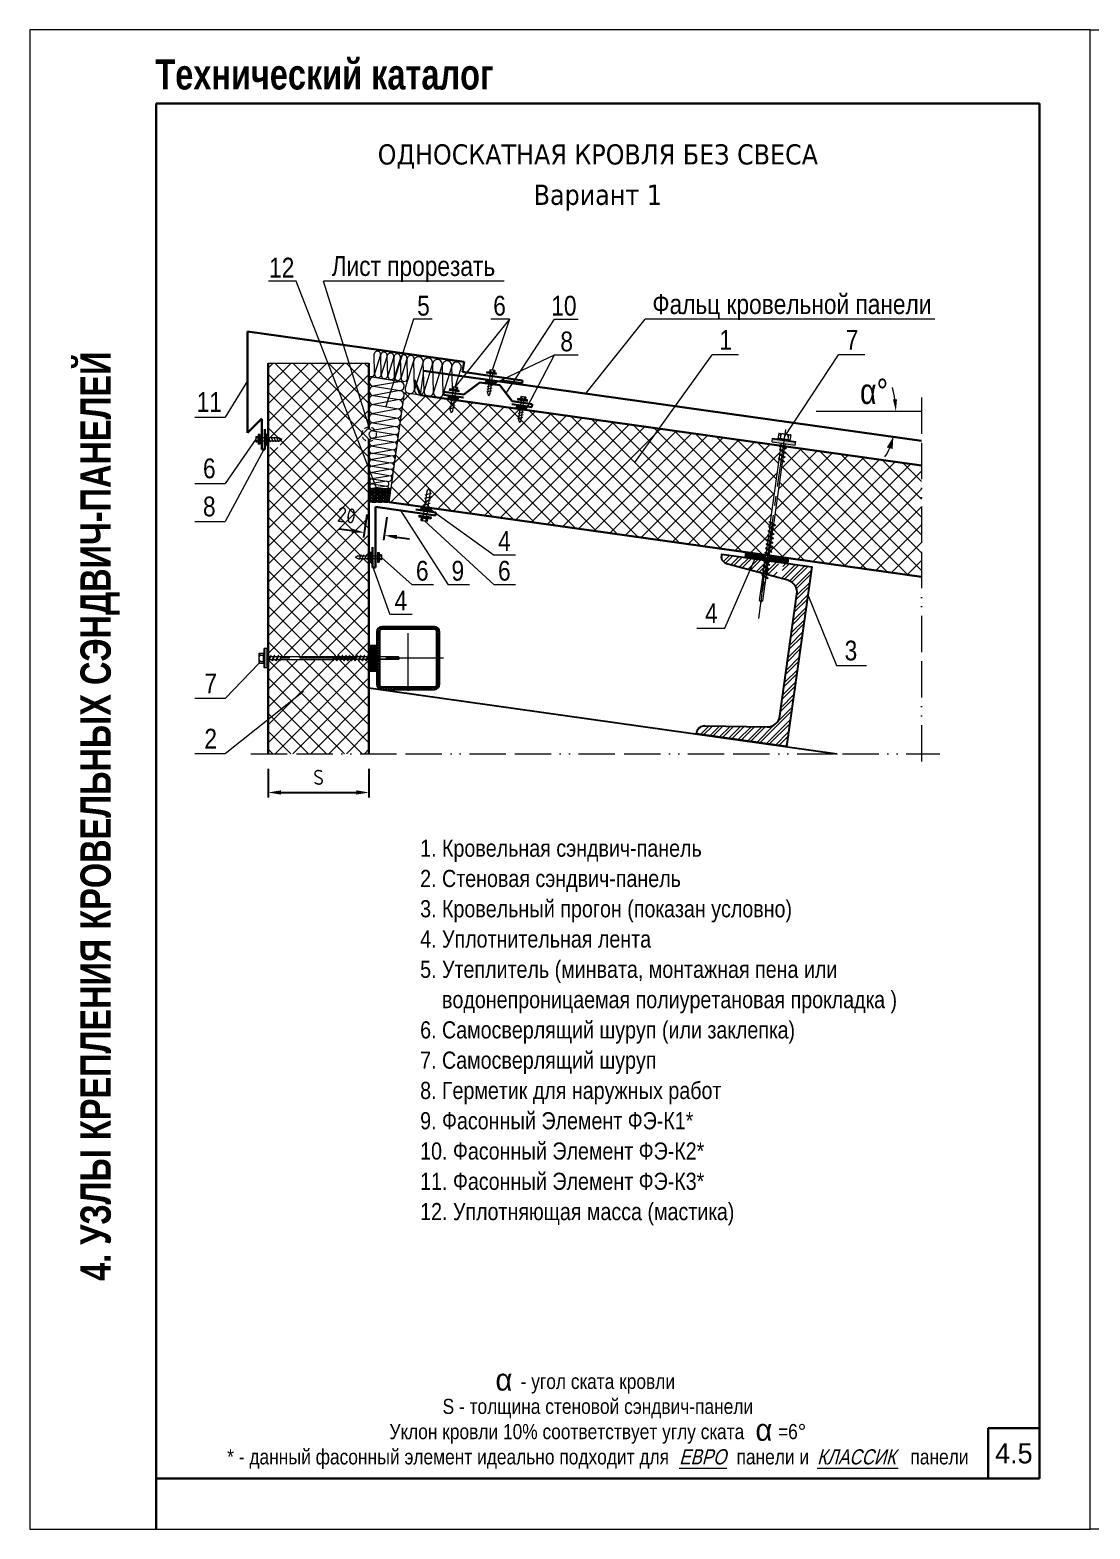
# Model space of a CAD drawing. Extents: x 5821 to 16321, y -13531 to 5774.
# Drawn here: x 10021 to 11071, y -9076 to -7591 of the extents above; entities that cross this region are included whole.
import ezdxf
from ezdxf.enums import TextEntityAlignment as Align

# ---------------------------------------------------------------- set-up
doc = ezdxf.new("R2010")
doc.units = 0
doc.header["$LTSCALE"] = 3
for name, pattern in [('ACAD_ISO13W100', [36, 12, -3, 12, -3, 0, -3, 0, -3]), ('CENTER', [50.8, 31.75, -6.35, 6.35, -6.35]), ('CENTER2', [28.575, 19.05, -3.175, 3.175, -3.175]), ('HIDDEN2', [4.7625, 3.175, -1.5875])]:
    doc.linetypes.add(name, pattern=pattern)
doc.layers.get('0').update_dxf_attribs({"linetype": 'CONTINUOUS', "lineweight": 30})
doc.layers.get('DEFPOINTS').update_dxf_attribs({"linetype": 'CONTINUOUS'})
for name, color, linetype, lineweight in [('Logo', 1, 'CONTINUOUS', 9), ('new_fill', 8, 'CONTINUOUS', 13), ('RAZMER', 7, 'CONTINUOUS', 9), ('Нащельники', 1, 'CONTINUOUS', 30), ('Саморезы', 7, 'CONTINUOUS', 13)]:
    doc.layers.add(name, color=color, linetype=linetype, lineweight=lineweight)
doc.layers.add('ОСИ', color=7, linetype='CENTER', lineweight=9, true_color=0xffffff)
doc.layers.add('Прогон', color=7, linetype='CONTINUOUS')
doc.styles.add('LOGO', font='HATTEN.TTF')
doc.styles.add('ROMANS', font='romans.shx', dxfattribs={"width": 0.85})
doc.styles.get("Standard").update_dxf_attribs({"font": 'TAHOMA.TTF'})
doc.styles.add('style1', font='ARIALN.TTF')
doc.styles.add('style2', font='impact.TTF')
doc.styles.add('курсив', font='ARIAL.TTF', dxfattribs={"width": 0.8, "oblique": 15})
doc.dimstyles.new('5', dxfattribs={"dimscale": 5, "dimtxt": 3, "dimasz": 2.5, "dimexe": 1, "dimexo": 3, "dimgap": 0, "dimtad": 0, "dimdec": 0, "dimzin": 9, "dimdsep": 46, "dimtxsty": 'ROMANS', "dimblk2": 'OBLIQUE', "dimcen": -3, "dimdle": 1.5, "dimclrd": 256, "dimclre": 256, "dimclrt": 256, "dimadec": 0, "dimazin": 0, "dimtfac": 1, "dimtdec": 0, "dimtofl": 0, "dimtmove": 2, "dimatfit": 3, "dimfxl": 0, "dimtvp": 1, "dimtolj": 1, "dimtzin": 9, "dimarcsym": 0})
pattern_1 = [(360, (2265.3452, -14809.3486), (6e-16, 1.25), []), (60, (2265.3452, -14809.3486), (-1.08253175, 0.625), []), (120, (2265.3452, -14809.3486), (-1.08253175, -0.625), [])]

# ---------------------------------------------------------------- blocks, each defined once
blk = doc.blocks.new('*D1094')
at = {"layer": 'DEFPOINTS', "color": 0, "transparency": 16777216}
for p in [(10356.9, -8056.3), (10376.7, -8059), (10352.3, -8089.1)]:
    blk.add_point(p, dxfattribs=at)
at = {"layer": 'RAZMER', "lineweight": -2, "transparency": 16777216}
for p, q in [((10354.8, -8071.1), (10351.6, -8094)), ((10374.6, -8073.9), (10371.4, -8096.8)), ((10339.9, -8087.3), (10327.5, -8085.6)), ((10384.5, -8093.6), (10396.9, -8095.3))]:
    blk.add_line(p, q, dxfattribs=at)
at = {"layer": 'RAZMER', "transparency": 16777216}
for points in [[(10340.2, -8085.3), (10339.6, -8089.4), (10352.3, -8089.1)], [(10384.8, -8091.5), (10384.2, -8095.6), (10372.1, -8091.8)]]:
    blk.add_solid(points, dxfattribs=at)
at = {"layer": 'RAZMER', "transparency": 16777216, "insert": (10334.7, -8072), "char_height": 15, "attachment_point": 5, "rotation": 352.0324, "style": 'ROMANS'}
blk.add_mtext('\\A1;20', dxfattribs=at)
blk = doc.blocks.new('_OBLIQUE')
at = {"color": 0, "linetype": 'ByBlock'}
blk.add_line((-0.5, -0.5), (0.5, 0.5), dxfattribs=at)
blk = doc.blocks.new('*D1095')
at = {"layer": 'DEFPOINTS', "color": 0, "transparency": 16777216}
for p in [(10257.1, -8308.2), (10356.9, -8308.2), (10356.9, -8346.6)]:
    blk.add_point(p, dxfattribs=at)
at = {"layer": 'RAZMER', "lineweight": -2, "transparency": 16777216}
for p, q in [((10257.1, -8323.2), (10257.1, -8351.6)), ((10356.9, -8323.2), (10356.9, -8351.6)), ((10269.6, -8346.6), (10344.4, -8346.6))]:
    blk.add_line(p, q, dxfattribs=at)
at = {"layer": 'RAZMER', "transparency": 16777216}
for points in [[(10269.6, -8344.5), (10269.6, -8348.7), (10257.1, -8346.6)], [(10344.4, -8344.5), (10344.4, -8348.7), (10356.9, -8346.6)]]:
    blk.add_solid(points, dxfattribs=at)
at = {"layer": 'RAZMER', "transparency": 16777216, "insert": (10307, -8331.6), "char_height": 15, "attachment_point": 5, "style": 'ROMANS'}
blk.add_mtext('\\A1;S', dxfattribs=at)
blk = doc.blocks.new('саморез1')
at = {"layer": 'new_fill'}
blk.add_hatch(color=254, dxfattribs=at).paths.add_polyline_path([(-1.2, -4.8), (0, -4.8), (0, 4.8), (-1.2, 4.8)])
at = {"layer": 'Саморезы', "ltscale": 150}
for p, q in [((-3.9, 2.6), (-1.5, 2.6)), ((-3.9, 2.6), (-3.9, -2.4)), ((-2.9, 1.7), (-1.5, 1.7)), ((-1.9, 2.6), (-1.9, -2.4)), ((0, 4.8), (-1.5, 4.8)), ((-1.5, 4.8), (-1.5, -4.8)), ((-1.2, 4.8), (-1.2, -4.8)), ((0, 4.8), (0, -4.8)), ((19.2, 1.4), (0, 1.4)), ((8.4, 2.4), (10.5, -2.4)), ((11.1, 2.4), (13.2, -2.4)), ((13.8, 2.4), (15.9, -2.4)), ((16.4, 2.4), (18.5, -2.4)), ((19.2, 1.4), (21.8, 0)), ((19.2, -1.4), (21.8, 0)), ((-3.9, -2.4), (-1.5, -2.4)), ((-2.9, -1.4), (-1.5, -1.4)), ((0, -4.8), (-1.5, -4.8)), ((0, -1.4), (19.2, -1.4))]:
    blk.add_line(p, q, dxfattribs=at)
for centre, start, end in [((-2.9, 2.7), 182.373, 269.9653), ((-2.9, 0.7), 90.0347, 177.627), ((-2.9, -0.4), 182.373, 269.9653), ((-2.9, -2.4), 90.0347, 177.627)]:
    blk.add_arc(centre, 1, start, end, dxfattribs=at)
blk = doc.blocks.new('1volna')
at = {"layer": 'new_fill'}
for p, q in [((2.7, -16.2), (-2.7, 16.2)), ((8.1, 16.2), (2.7, -16.2)), ((13.7, -16.2), (8.3, 16.2)), ((19.1, 16.2), (13.7, -16.2)), ((24.7, -16.2), (19.3, 16.2)), ((30, 16.2), (24.7, -16.2)), ((35.9, -16.2), (30.5, 16.2)), ((41.3, 16.2), (35.9, -16.2))]:
    blk.add_line(p, q, dxfattribs=at)
for centre, start, end in [((2.7, 16.2), 0, 180), ((13.7, 16.2), 0, 180), ((24.7, 16.2), 0, 180), ((35.9, 16.2), 0, 180), ((-2.9, -16.2), 180, 270), ((-2.7, -16.2), 270, 0), ((8.1, -16.2), 180, 270), ((8.3, -16.2), 270, 0), ((19.1, -16.2), 180, 270), ((19.3, -16.2), 270, 0), ((30, -16.2), 180, 270), ((30.5, -16.2), 270, 0)]:
    blk.add_arc(centre, 5.4, start, end, dxfattribs=at)
blk = doc.blocks.new('саморез4')
at = {"layer": 'new_fill'}
blk.add_hatch(color=254, dxfattribs=at).paths.add_polyline_path([(-2.4, -9.4), (0, -9.4), (0, 9.8), (-2.4, 9.8)])
at = {"layer": 'Саморезы', "ltscale": 150}
for p, q in [((-7.9, 5), (-3.1, 5)), ((-7.9, -5), (-7.9, 5)), ((-5.9, 3.1), (-3.1, 3.1)), ((-3.8, -5), (-3.8, 5)), ((0, 9.8), (-3.1, 9.8)), ((-3.1, -9.4), (-3.1, 9.8)), ((-2.4, -9.4), (-2.4, 9.8)), ((0, -9.4), (0, 9.8)), ((64.9, 1.5), (0, 1.5)), ((1.3, -2.2), (3.4, 2.7)), ((1.9, -2.2), (4, 2.7)), ((3.7, 2.9), (3.4, 2.7)), ((3.7, 2.9), (4, 2.7)), ((4.9, -2.2), (7, 2.7)), ((5.5, -2.2), (7.6, 2.7)), ((7.3, 2.9), (7, 2.7)), ((7.3, 2.9), (7.6, 2.7)), ((8.6, -2.2), (10.7, 2.7)), ((9.2, -2.2), (11.3, 2.7)), ((11, 2.9), (10.7, 2.7)), ((11, 2.9), (11.3, 2.7)), ((12.2, -2.2), (14.3, 2.7)), ((12.8, -2.2), (14.9, 2.7)), ((14.6, 2.9), (14.3, 2.7)), ((14.6, 2.9), (14.9, 2.7)), ((64.9, -2.2), (67, 2.7)), ((65.6, -2.2), (67.7, 2.7)), ((67.3, 2.9), (67, 2.7)), ((130, 1.3), (67.1, 1.3)), ((67.3, 2.9), (67.7, 2.7)), ((68.6, -2.2), (70.7, 2.7)), ((69.2, -2.2), (71.3, 2.7)), ((71, 2.9), (70.7, 2.7)), ((71, 2.9), (71.3, 2.7)), ((72.2, -2.2), (74.3, 2.7)), ((72.8, -2.2), (74.9, 2.7)), ((74.6, 2.9), (74.3, 2.7)), ((74.6, 2.9), (74.9, 2.7)), ((75.8, -2.2), (77.9, 2.7)), ((76.4, -2.2), (78.5, 2.7)), ((78.2, 2.9), (77.9, 2.7)), ((78.2, 2.9), (78.5, 2.7)), ((79.5, -2.2), (81.5, 2.7)), ((80.1, -2.2), (82.2, 2.7)), ((81.9, 2.9), (81.5, 2.7)), ((81.9, 2.9), (82.2, 2.7)), ((83.1, -2.2), (85.2, 2.7)), ((83.7, -2.2), (85.8, 2.7)), ((85.5, 2.9), (85.2, 2.7)), ((85.5, 2.9), (85.8, 2.7)), ((86.7, -2.2), (88.8, 2.7)), ((87.3, -2.2), (89.4, 2.7)), ((89.1, 2.9), (88.8, 2.7)), ((89.1, 2.9), (89.4, 2.7)), ((90.3, -2.2), (92.4, 2.7)), ((90.9, -2.2), (93, 2.7)), ((92.7, 2.9), (92.4, 2.7)), ((92.7, 2.9), (93, 2.7)), ((94, -2.2), (96.1, 2.7)), ((94.6, -2.2), (96.7, 2.7)), ((96.4, 2.9), (96.1, 2.7)), ((96.4, 2.9), (96.7, 2.7)), ((97.6, -2.2), (99.7, 2.7)), ((98.2, -2.2), (100.3, 2.7)), ((100, 2.9), (99.7, 2.7)), ((100, 2.9), (100.3, 2.7)), ((101.2, -2.2), (103.3, 2.7)), ((101.8, -2.2), (103.9, 2.7)), ((103.6, 2.9), (103.3, 2.7)), ((103.6, 2.9), (103.9, 2.7)), ((104.8, -2.2), (106.9, 2.7)), ((105.5, -2.2), (107.6, 2.7)), ((107.2, 2.9), (106.9, 2.7)), ((107.2, 2.9), (107.6, 2.7)), ((108.5, -2.2), (110.6, 2.7)), ((109.1, -2.2), (111.2, 2.7)), ((110.9, 2.9), (110.6, 2.7)), ((110.9, 2.9), (111.2, 2.7)), ((130, 1.3), (131.2, 0)), ((-7.9, -5), (-3.1, -5)), ((-5.9, -3.1), (-3.1, -3.1)), ((0, -9.4), (-3.1, -9.4)), ((64.9, -1.5), (0, -1.5)), ((64.9, -1.5), (0, -1.5)), ((1.6, -2.4), (1.3, -2.2)), ((1.6, -2.4), (1.9, -2.2)), ((5.2, -2.4), (4.9, -2.2)), ((5.2, -2.4), (5.5, -2.2)), ((8.9, -2.4), (8.6, -2.2)), ((8.9, -2.4), (9.2, -2.2)), ((12.5, -2.4), (12.2, -2.2)), ((12.5, -2.4), (12.8, -2.2)), ((65.3, -2.4), (64.9, -2.2)), ((65.3, -2.4), (65.6, -2.2)), ((130, -1.3), (67.1, -1.3)), ((68.9, -2.4), (68.6, -2.2)), ((68.9, -2.4), (69.2, -2.2)), ((72.5, -2.4), (72.2, -2.2)), ((72.5, -2.4), (72.8, -2.2)), ((76.1, -2.4), (75.8, -2.2)), ((76.1, -2.4), (76.4, -2.2)), ((79.8, -2.4), (79.5, -2.2)), ((79.8, -2.4), (80.1, -2.2)), ((83.4, -2.4), (83.1, -2.2)), ((83.4, -2.4), (83.7, -2.2)), ((87, -2.4), (86.7, -2.2)), ((87, -2.4), (87.3, -2.2)), ((90.6, -2.4), (90.3, -2.2)), ((90.6, -2.4), (90.9, -2.2)), ((94.3, -2.4), (94, -2.2)), ((94.3, -2.4), (94.6, -2.2)), ((97.9, -2.4), (97.6, -2.2)), ((97.9, -2.4), (98.2, -2.2)), ((101.5, -2.4), (101.2, -2.2)), ((101.5, -2.4), (101.8, -2.2)), ((105.1, -2.4), (104.8, -2.2)), ((105.1, -2.4), (105.5, -2.2)), ((108.8, -2.4), (108.5, -2.2)), ((108.8, -2.4), (109.1, -2.2)), ((130, -1.3), (131.2, 0))]:
    blk.add_line(p, q, dxfattribs=at)
at = {"layer": 'Саморезы'}
for p, q in [((67.1, 1.3), (64.9, 1.5)), ((67.1, -1.3), (64.9, -1.5))]:
    blk.add_line(p, q, dxfattribs=at)
at = {"layer": 'Саморезы', "ltscale": 150}
for centre, radius, start, end in [((-5.9, 5.1), 2, 182.373, 269.9653), ((-5.9, 1.1), 2, 90.0347, 177.627), ((80.3, 1057.7), 1058.9, 271.592, 272.7554), ((-5.9, -1.1), 2, 182.373, 269.9653), ((-5.9, -5.1), 2, 90.0347, 177.627)]:
    blk.add_arc(centre, radius, start, end, dxfattribs=at)

msp = doc.modelspace()

# ---------------------------------------------------------------- hatches: boundary and pattern name
at = {"layer": 'new_fill'}
h = msp.add_hatch(dxfattribs=at)
h.set_pattern_fill('ANSI37', color=256, scale=100, style=0)
h.set_pattern_definition([(45, (2838.22, -9705.844), (-8.838835, 8.838835), []), (135, (2838.22, -9705.844), (-8.838835, -8.838835), [])])
h.paths.add_polyline_path([(10356.89, -7921.24), (10257.13, -7921.24), (10257.13, -8001.21), (10257.49, -8002.07), (10267.85, -8002.07), (10270.38, -8003.47), (10267.85, -8004.87), (10257.13, -8004.87), (10257.13, -8115.12), (10356.89, -8009.61)])
h.paths.add_polyline_path([(10356.89, -8115.12), (10346.17, -8115.12), (10343.63, -8113.72), (10346.17, -8112.32), (10356.52, -8112.32), (10356.89, -8111.46), (10356.89, -8009.61), (10257.13, -8115.12), (10257.13, -8211.04), (10356.89, -8211.04)])
h.paths.add_polyline_path([(10356.89, -8215.84), (10257.13, -8215.84), (10257.13, -8308.22), (10356.89, -8308.22)])
h.paths.add_polyline_path([(10322.29, -8058.93), (10350.16, -8062.83), (10347.04, -8085.11), (10319.17, -8081.21)], flags=24)
h = msp.add_hatch(dxfattribs=at)
h.set_pattern_fill('NET3', color=256, scale=10, style=0)
h.set_pattern_definition([(0, (2266.2581, -14809.4769), (0, 1.25), []), (60, (2266.2581, -14809.4769), (-1.08253175, 0.625), []), (120, (2266.2581, -14809.4769), (-1.08253175, -0.625), [])])
h.paths.add_polyline_path([(10476.05, -7937.98), (10474.02, -7937.7, 0.7552167), (10473.52, -7941.29), (10475.54, -7941.58)])
h.paths.add_polyline_path([(10475.54, -7941.58), (10479.7, -7942.16), (10480.2, -7938.57), (10476.05, -7937.98)])
h.paths.add_polyline_path([(10479.7, -7942.16), (10481.13, -7942.36, 0.7552167), (10481.63, -7938.77), (10480.2, -7938.57)])
h = msp.add_hatch(dxfattribs=at)
h.set_pattern_fill('ANSI37', color=256, scale=100, style=0)
h.set_pattern_definition([(45, (-3826.364, -18392.512), (-8.838835, 8.838835), []), (135, (-3826.364, -18392.512), (-8.838835, -8.838835), [])])
h.paths.add_polyline_path([(10509.93, -7967.26), (10508.89, -7974.63), (10504.73, -7974.04), (10505.77, -7966.68), (10392.02, -7950.69), (10391.64, -7953.4, -0.0210888), (10391.59, -7953.78), (10390.39, -7962.35, -0.0200414), (10390.33, -7962.71), (10387.92, -7979.88, -0.0656886), (10387.76, -7981), (10386.75, -7988.19, -0.0761185), (10386.6, -7989.3), (10385.71, -7995.6, -0.0873309), (10385.52, -7996.98), (10384.66, -8003.12, -0.0523907), (10384.53, -8004.03), (10383.62, -8010.49, -0.0327788), (10383.56, -8010.88), (10382.73, -8016.84, -0.0426519), (10382.64, -8017.43), (10381.79, -8023.51, -0.0438305), (10381.71, -8024.05), (10380.96, -8029.38, -0.0519206), (10380.85, -8030.18), (10376.79, -8059.06), (10749.47, -8111.23), (10764.65, -8003.06)])
h.paths.add_polyline_path([(10769.41, -8003.73), (10754.22, -8111.89), (10904.13, -8132.87), (10904.13, -8022.66)])
h = msp.add_hatch(dxfattribs=at)
h.set_pattern_fill('NET3', color=256, scale=10, style=0)
h.set_pattern_definition(pattern_1)
h.paths.add_polyline_path([(10438.43, -7953.67), (10436.79, -7953.44, 0.7824442), (10436.31, -7956.91), (10437.94, -7957.14)])
h.paths.add_polyline_path([(10442.59, -7954.26), (10438.43, -7953.67), (10437.94, -7957.14), (10442.1, -7957.72)])
h.paths.add_polyline_path([(10444.41, -7954.51), (10442.59, -7954.26), (10442.1, -7957.72), (10443.92, -7957.98, 0.7824442)])
h = msp.add_hatch(dxfattribs=at)
h.set_pattern_fill('NET3', color=256, scale=10, style=0)
h.set_pattern_definition(pattern_1)
h.paths.add_polyline_path([(10506.05, -7963.18), (10504.41, -7962.95, 0.7824442), (10503.93, -7966.41), (10505.56, -7966.64)])
h.paths.add_polyline_path([(10510.21, -7963.76), (10506.05, -7963.18), (10505.56, -7966.64), (10509.72, -7967.23)])
h.paths.add_polyline_path([(10512.03, -7964.02), (10510.21, -7963.76), (10509.72, -7967.23), (10511.54, -7967.48, 0.7824442)])
h = msp.add_hatch(dxfattribs=at)
h.set_pattern_fill('NET3', color=256, scale=10, style=0)
h.set_pattern_definition([(0, (3103.2698, -14685.9894), (0, 1.25), []), (60, (3103.2698, -14685.9894), (-1.08253175, 0.625), []), (120, (3103.2698, -14685.9894), (-1.08253175, -0.625), [])])
h.paths.add_polyline_path([(10257.13, -7994.39), (10257.13, -7992.87, 0.7824442), (10253.63, -7992.87), (10253.63, -7994.39)])
h.paths.add_polyline_path([(10253.63, -7994.39), (10253.63, -7998.59), (10257.13, -7998.59), (10257.13, -7994.39)])
h.paths.add_polyline_path([(10253.63, -7998.59), (10253.63, -8000.56, 0.7824442), (10257.13, -8000.56), (10257.13, -7998.59)])
h = msp.add_hatch(dxfattribs=at)
h.set_pattern_fill('ESCHER', color=256, scale=5, style=0)
h.set_pattern_definition([(60, (1788.22, -9675.8375), (-6, -1e-09), [5.5, -0.5]), (180, (1788.22, -9675.8375), (3, -5.1961524), [5.5, -0.5]), (300, (1788.22, -9675.8375), (6, -1e-09), [5.5, -0.5]), (60, (1788.72, -9675.8375), (-6, -1e-09), [1, -5]), (300, (1788.72, -9675.8375), (6, -1e-09), [1, -5]), (60, (1787.97, -9675.4045), (-6, -1e-09), [1, -5]), (180, (1787.97, -9675.4045), (3, -5.1961524), [1, -5]), (300, (1787.97, -9676.2705), (6, -1e-09), [1, -5]), (180, (1787.97, -9676.2705), (3, -5.1961524), [1, -5]), (60, (1786.22, -9675.8375), (-6, -1e-09), [1, -5]), (300, (1786.22, -9675.8375), (6, -1e-09), [1, -5]), (60, (1789.22, -9677.5695), (-6, -1e-09), [1, -5]), (180, (1789.22, -9677.5695), (3, -5.1961524), [1, -5]), (300, (1789.22, -9674.1054), (6, -1e-09), [1, -5]), (180, (1789.22, -9674.1054), (3, -5.1961524), [1, -5]), (0, (1789.22, -9674.9714), (-3, 5.1961524), [3.5, -2.5]), (0, (1789.22, -9676.7035), (-3, 5.1961524), [3.5, -2.5]), (120, (1788.47, -9674.5384), (-6, 1e-09), [3.5, -2.5]), (120, (1786.97, -9675.4045), (-6, 1e-09), [3.5, -2.5]), (240, (1786.97, -9676.2705), (3, -5.1961524), [3.5, -2.5]), (240, (1788.47, -9677.1365), (3, -5.1961524), [3.5, -2.5])])
h.paths.add_polyline_path([(10378.67, -8045.69), (10356.89, -8045.69), (10356.89, -8059.06), (10376.79, -8059.06)])
h = msp.add_hatch(dxfattribs=at)
h.set_pattern_fill('NET3', color=256, scale=10, angle=-8, style=0)
h.set_pattern_definition([(352, (365.4855, -13464.6677), (0.17396638, 1.23783509), []), (52, (365.4855, -13464.6677), (-0.98501344, 0.76957684), []), (112, (365.4855, -13464.6677), (-1.15897982, -0.46825824), [])])
h.paths.add_polyline_path([(10411.72, -8063.95), (10409.89, -8063.69, 0.784012), (10409.41, -8067.16), (10411.24, -8067.42)])
h.paths.add_polyline_path([(10415.88, -8064.53), (10411.72, -8063.95), (10411.24, -8067.42), (10415.39, -8068)])
h.paths.add_polyline_path([(10417.5, -8064.76), (10415.88, -8064.53), (10415.39, -8068), (10417.02, -8068.23, 0.7809828)])
h = msp.add_hatch(dxfattribs=at)
h.set_pattern_fill('NET3', color=256, scale=10, style=0)
h.set_pattern_definition([(0, (3206.5305, -14803.0046), (0, 1.25), []), (60, (3206.5305, -14803.0046), (-1.08253175, 0.625), []), (120, (3206.5305, -14803.0046), (-1.08253175, -0.625), [])])
h.paths.add_polyline_path([(10360.39, -8111.41), (10360.39, -8109.89, 0.7824442), (10356.89, -8109.89), (10356.89, -8111.41)])
h.paths.add_polyline_path([(10356.89, -8111.41), (10356.89, -8115.61), (10360.39, -8115.61), (10360.39, -8111.41)])
h.paths.add_polyline_path([(10356.89, -8115.61), (10356.89, -8117.57, 0.7824442), (10360.39, -8117.57), (10360.39, -8115.61)])
h = msp.add_hatch(dxfattribs=at)
h.set_pattern_fill('ANSI32', color=256, scale=20, style=0)
h.set_pattern_definition([(45, (1714.509, -18956.9286), (-5.303301, 5.303301), []), (45, (1718.045, -18956.9286), (-5.303301, 5.303301), [])])
h.paths.add_polyline_path([(10767.41, -8118.97), (10765.21, -8134.64), (10771.62, -8136.37, -0.3791009), (10780.85, -8150.3), (10763.89, -8270.8, -0.3791009), (10751.19, -8281.64), (10689.79, -8280.73, 0.4142136), (10681.66, -8286.86), (10681.41, -8288.64), (10770.53, -8301.18), (10795.6, -8122.93)])
h.paths.add_polyline_path([(10760.54, -8133.37), (10762.66, -8118.3), (10749.8, -8116.49), (10737.28, -8127.07)])
h.paths.add_polyline_path([(10737.28, -8127.07), (10749.8, -8116.49), (10706.48, -8110.4), (10706.23, -8112.18, 0.4142136), (10712.36, -8120.31)])
h = msp.add_hatch(dxfattribs=at)
h.set_pattern_fill('NET3', color=256, scale=10, style=0)
h.set_pattern_definition([(0, (-3826.3637, -18243.5124), (0, 1.25), []), (60, (-3826.3637, -18243.5124), (-1.082531755, 0.625), []), (120, (-3826.3637, -18243.5124), (-1.082531755, -0.625), [])])
h.paths.add_polyline_path([(10749.47, -8111.23), (10730.31, -8108.54), (10729.59, -8113.65), (10748.75, -8116.34)])
h.paths.add_polyline_path([(10772.89, -8114.5), (10754.22, -8111.89), (10753.5, -8117.01), (10772.14, -8119.63)])
h = msp.add_hatch(dxfattribs=at)
h.set_pattern_fill('ANSI32', color=256, scale=5, style=0)
h.set_pattern_definition([(45, (-4007.3123, -18397.3521), (-1.32582521, 1.32582521), []), (45, (-4006.4284, -18397.3521), (-1.32582521, 1.32582521), [])])
h.paths.add_polyline_path([(10369.69, -8182.46, 0.4142136), (10364.69, -8187.46), (10364.69, -8239.46, 0.4142136), (10369.69, -8244.46), (10421.69, -8244.46, 0.4142136), (10426.69, -8239.46), (10426.69, -8187.46, 0.4142136), (10421.69, -8182.46)])
h.paths.add_polyline_path([(10421.69, -8184.96, -0.4142136), (10424.19, -8187.46), (10424.19, -8239.46, -0.4142136), (10421.69, -8241.96), (10369.69, -8241.96, -0.4142136), (10367.19, -8239.46), (10367.19, -8187.46, -0.4142136), (10369.69, -8184.96)], flags=16)
h = msp.add_hatch(dxfattribs=at)
h.set_pattern_fill('NET3', color=256, scale=10, style=0)
h.set_pattern_definition([(0, (9138.2201, -11160.8375), (0, 1.25), []), (60, (9138.2201, -11160.8375), (-1.08253175, 0.625), []), (120, (9138.2201, -11160.8375), (-1.08253175, -0.625), [])])
h.paths.add_polyline_path([(10364.69, -8200.75), (10356.89, -8200.75), (10356.89, -8212.32), (10358.85, -8212.32), (10359.43, -8210.95), (10359.74, -8210.72), (10360.05, -8210.95), (10359.46, -8212.32), (10362.47, -8212.32), (10363.06, -8210.95), (10363.37, -8210.72), (10363.68, -8210.95), (10363.09, -8212.32), (10364.69, -8212.32)])
h.paths.add_polyline_path([(10364.69, -8215.92), (10364.59, -8215.84), (10364.69, -8215.62), (10364.69, -8214.96), (10361.96, -8214.96), (10361.58, -8215.85), (10361.27, -8216.07), (10360.96, -8215.84), (10361.34, -8214.96), (10358.33, -8214.96), (10357.95, -8215.85), (10357.64, -8216.07), (10357.34, -8215.84), (10357.72, -8214.96), (10356.89, -8214.96), (10356.89, -8226.53), (10364.69, -8226.53)])

# ---------------------------------------------------------------- linework, layer by layer
at = {"color": 1}
for p, q in [((10146.09, -7664.09), (10146.09, -9076.24)), ((10146.09, -7664.09), (11021.09, -7664.09)), ((11021.09, -7664.09), (11021.09, -9026.24)), ((10970.18, -8976.24), (11021.09, -8976.24)), ((10970.18, -8976.24), (10970.18, -9026.24)), ((10146.09, -9026.24), (11021.09, -9026.24))]:
    msp.add_line(p, q, dxfattribs=at)
for p, q in [((10257.13, -8308.22), (10257.13, -7921.24)), ((10356.89, -7987.08), (10356.89, -7921.24)), ((10411.26, -7928.88), (10904.17, -7998.15)), ((10407.88, -7952.92), (10402.1, -7937.97)), ((10407.88, -7952.92), (10904.13, -8022.66)), ((10356.89, -8308.22), (10356.89, -7996.14)), ((10376.79, -8059.06), (10904.13, -8132.87))]:
    msp.add_line(p, q)
at = {"layer": 'Logo'}
for p, q in [((10664.07, -9015.81), (10711.31, -9015.81)), ((10800.69, -9015.81), (10881.14, -9015.81))]:
    msp.add_line(p, q, dxfattribs=at)
at = {"layer": 'new_fill'}
for p, q in [((10388.63, -7935.66), (10388.13, -7915.97)), ((10394.54, -7916.87), (10388.63, -7935.66)), ((10401.11, -7919.01), (10392.6, -7946.06)), ((10395.16, -7936.58), (10394.65, -7916.89)), ((10439.46, -7945.45), (10438.93, -7924.32)), ((10448.16, -7925.62), (10442.02, -7945.15)), ((10388.95, -7939.49), (10361.48, -7944.24)), ((10361.48, -7944.24), (10387.56, -7948.47)), ((10361.59, -7935.25), (10387.67, -7939.49)), ((10387.56, -7948.47), (10361.37, -7953.22)), ((10361.37, -7953.22), (10386.78, -7957.45)), ((10386.78, -7957.45), (10361.37, -7962.19)), ((10361.37, -7962.34), (10385.96, -7966.44)), ((10385.96, -7966.44), (10361.37, -7971.31)), ((10361.37, -7971.46), (10385.3, -7975.88)), ((10360.62, -7980.4), (10383.04, -7984.14)), ((10383.04, -7984.14), (10360.62, -7987.87)), ((10360.62, -7988.2), (10383.04, -7991.94)), ((10385.3, -7975.88), (10361.37, -7980.42)), ((10383.04, -7991.94), (10360.62, -7995.67)), ((10360.62, -7995.8), (10383.04, -7999.53)), ((10383.04, -7999.53), (10360.62, -8003.27)), ((10360.62, -8003.4), (10381.04, -8007.32)), ((10360, -8010.52), (10380.59, -8013.25)), ((10380.59, -8013.25), (10360, -8016.75)), ((10360, -8017.02), (10378.68, -8020.13)), ((10381.04, -8007.32), (10360.62, -8010.87)), ((10378.68, -8020.13), (10360, -8023.24)), ((10360, -8023.35), (10378.68, -8026.46)), ((10378.68, -8026.46), (10360, -8029.58)), ((10360, -8029.68), (10378.68, -8032.8)), ((10378.68, -8032.8), (10360, -8035.91)), ((10360, -8035.91), (10374.25, -8038.28)), ((10374.25, -8038.28), (10360, -8040.66)), ((10360, -8040.87), (10374.25, -8043.24)), ((10374.25, -8043.24), (10360, -8045.61))]:
    msp.add_line(p, q, dxfattribs=at)
for centre, radius, start, end in [((10391.34, -7916.42), 3.24, 352, 172), ((10398.2, -7917.21), 3.57, 329.35677, 174.79879), ((10443.54, -7924.97), 4.66, 352, 172), ((10361.48, -7948.72), 4.48, 90, 270), ((10361.59, -7939.73), 4.48, 90, 270), ((10385.32, -7935.2), 3.24, 172, 262), ((10385.43, -7935.21), 3.24, 262, 352), ((10387.26, -7943.98), 4.51, 264.63658, 84.75903), ((10391.84, -7936.11), 3.24, 172, 262), ((10391.95, -7936.13), 3.24, 262, 352), ((10361.37, -7957.7), 4.48, 90, 270), ((10385.87, -7961.9), 4.54, 270.92841, 78.46721), ((10387.15, -7952.96), 4.51, 264.63658, 84.75903), ((10435.03, -7952.03), 4.66, 262, 279.8167), ((10361.37, -7966.82), 4.48, 90, 270), ((10361.37, -7975.94), 4.48, 90, 270), ((10384.14, -7971.05), 4.97, 283.53183, 68.2912), ((10360.62, -7984.14), 3.74, 90, 270), ((10360.62, -7991.94), 3.74, 90, 270), ((10383.59, -7979.84), 4.33, 262.64444, 66.54846), ((10383.04, -7987.86), 3.72, 354.92132, 90.07773), ((10383.05, -7988.24), 3.7, 269.76441, 0.70575), ((10360.62, -7999.53), 3.74, 90, 270), ((10360.62, -8007.13), 3.74, 90, 270), ((10380.22, -8002.96), 4.44, 280.63776, 50.57661), ((10381.68, -7995.73), 4.04, 289.68043, 70.31957), ((10360, -8013.63), 3.11, 90, 270), ((10360, -8020.13), 3.11, 90, 270), ((10379.21, -8016.64), 3.53, 261.4166, 356.88458), ((10380.65, -8010.27), 2.98, 268.87795, 82.4652), ((10379.41, -8016.38), 3.35, 352.19821, 69.3787), ((10360, -8026.46), 3.11, 90, 270), ((10360, -8032.8), 3.11, 90, 270), ((10376.35, -8035.16), 3.32, 246.93593, 45.3637), ((10378.68, -8023.24), 3.11, 360, 90), ((10378.68, -8023.35), 3.11, 270, 0), ((10377.85, -8029.46), 3.11, 359.94238, 74.45324), ((10377.06, -8029.24), 3.9, 294.47898, 355.26623), ((10360, -8038.28), 2.37, 90, 270), ((10360, -8043.24), 2.37, 90, 270), ((10374.25, -8040.66), 2.37, 0, 90), ((10374.25, -8040.87), 2.37, 270, 0), ((10374.25, -8045.61), 2.37, 0, 90)]:
    msp.add_arc(centre, radius, start, end, dxfattribs=at)
at = {"layer": 'RAZMER'}
for p, q in [((10284.63, -7840.07), (10257.35, -7840.07)), ((10366.34, -8050.11), (10284.63, -7840.07)), ((10356.96, -7984.64), (10311.76, -7840.07)), ((10490.83, -7840.07), (10311.76, -7840.07)), ((10490.83, -7840.07), (10312.75, -7840.07)), ((10400.83, -7877.81), (10373.66, -7964.39)), ((10419.33, -7877.81), (10400.83, -7877.81)), ((10496.18, -7877.81), (10442.05, -7945.16)), ((10496.18, -7877.81), (10477.68, -7877.81)), ((10496.18, -7877.81), (10478.94, -7928.1)), ((10492.63, -7951.12), (10540.78, -7877.81)), ((10540.78, -7877.81), (10564.04, -7877.81)), ((10571.74, -7951.43), (10630.44, -7877.81)), ((10917.32, -7877.81), (10630.44, -7877.81)), ((10917.32, -7877.81), (10630.44, -7877.81)), ((10482.75, -7940.59), (10540.78, -7913.19)), ((10513.15, -7965.6), (10540.78, -7913.19)), ((10540.78, -7913.19), (10564.04, -7913.19)), ((10620.37, -8019.8), (10696.82, -7913.19)), ((10722.85, -7913.19), (10696.82, -7913.19)), ((10722.85, -7913.19), (10696.82, -7913.19)), ((10768.33, -7994.24), (10822.01, -7913.19)), ((10848.04, -7913.19), (10822.01, -7913.19)), ((10848.04, -7913.19), (10822.01, -7913.19)), ((10257.13, -7921.24), (10356.89, -7921.24)), ((10407.88, -7952.92), (10411.26, -7928.88)), ((10236.48, -7938.89), (10214.37, -7974.75)), ((10376.79, -8059.06), (10392.02, -7950.69)), ((10407.88, -7952.92), (10392.02, -7950.69)), ((10904.13, -7969.13), (10799.68, -7969.13)), ((10184.42, -7974.75), (10214.37, -7974.75)), ((10244.69, -7996.58), (10214.37, -8040.46)), ((10255.38, -8001.93), (10214.37, -8078.17)), ((10184.42, -8040.46), (10214.37, -8040.46)), ((10378.67, -8045.69), (10356.89, -8045.69)), ((10376.79, -8059.06), (10356.89, -8059.06)), ((10184.42, -8078.17), (10214.37, -8078.17)), ((10388.14, -8067.2), (10435.43, -8140.92)), ((10411.87, -8077.56), (10480.9, -8140.92)), ((10418.61, -8066.68), (10480.9, -8111.41)), ((10358.64, -8117.69), (10377.63, -8170.44)), ((10369.33, -8113.72), (10399.64, -8140.92)), ((10502.1, -8111.41), (10480.9, -8111.41)), ((10709.32, -8183.98), (10740.51, -8112.58)), ((10729.59, -8113.65), (10730.31, -8108.54)), ((10772.13, -8119.72), (10772.89, -8114.5)), ((10420.84, -8140.92), (10399.64, -8140.92)), ((10456.5, -8140.92), (10435.43, -8140.92)), ((10502.1, -8140.92), (10480.9, -8140.92)), ((10791.67, -8150.89), (10819.96, -8220.9)), ((10399.66, -8170.44), (10378.45, -8170.44)), ((10681.72, -8183.98), (10709.32, -8183.98)), ((10356.89, -8200.53), (10364.69, -8200.53)), ((10247.93, -8218.72), (10214.37, -8253.5)), ((10356.89, -8226.3), (10364.69, -8226.3)), ((10819.96, -8220.9), (10849.82, -8220.9)), ((10214.37, -8253.5), (10184.51, -8253.5)), ((10292.07, -8246.72), (10214.37, -8308.22)), ((10214.37, -8308.22), (10184.51, -8308.22))]:
    msp.add_line(p, q, dxfattribs=at)
at = {"layer": 'RAZMER', "linetype": 'ACAD_ISO13W100'}
for p, q in [((10904.13, -7955.16), (10904.13, -8321.64)), ((10239.94, -8308.22), (10922.2, -8308.22))]:
    msp.add_line(p, q, dxfattribs=at)
at = {"layer": 'RAZMER', "linetype": 'CENTER2'}
for p, q in [((10769.38, -7986.91), (10742.63, -8174.35)), ((10395.69, -8245.77), (10395.69, -8180.99)), ((10430.79, -8213.44), (10257.13, -8213.44))]:
    msp.add_line(p, q, dxfattribs=at)
at = {"layer": 'RAZMER'}
for points in [[(11071.09, -7591.24), (10021.09, -7591.24), (10021.09, -9076.24), (11071.09, -9076.24)], [(11071.09, -7591.24), (12121.09, -7591.24), (12121.09, -9076.24), (11071.09, -9076.24)]]:
    msp.add_lwpolyline(points, close=True, dxfattribs=at)
at = {"layer": 'RAZMER', "linetype": 'HIDDEN2', "ltscale": 0.5}
msp.add_circle((10356.96, -7991.73), 7.09, dxfattribs=at)
at = {"layer": 'RAZMER'}
for centre, radius, start, end in [((10474.28, -7939.57), 1.89, 97.87857, 246.12143), ((10480.87, -7940.49), 1.89, 277.87857, 66.12143), ((10436.98, -7955.24), 1.8, 95.91761, 248.08239), ((10443.73, -7956.18), 1.8, 275.91761, 68.08239), ((10504.6, -7964.74), 1.8, 95.91761, 248.08239), ((10511.35, -7965.69), 1.8, 275.91761, 68.08239), ((10255.38, -7993.31), 1.8, 13.91761, 166.08239), ((10255.38, -8000.12), 1.8, 193.91761, 346.08239), ((10410.07, -8065.49), 1.8, 95.91761, 248.08239), ((10416.83, -8066.43), 1.8, 275.91761, 68.08239), ((10358.64, -8110.32), 1.8, 13.91761, 166.08239), ((10358.64, -8117.14), 1.8, 193.91761, 346.08239)]:
    msp.add_arc(centre, radius, start, end, dxfattribs=at)
at = {"layer": 'RAZMER', "lineweight": 0}
for centre, radius, start, end in [((10797.29, -7969.13), 81.51, 8.44301, 16.88601), ((10822.23, -7983.31), 55.12, 326.006, 348.57472)]:
    msp.add_arc(centre, radius, start, end, dxfattribs=at)
at = {"layer": 'RAZMER'}
for points in [[(10879.91, -7957.01), (10875.92, -7957.31), (10878.8, -7969.13)], [(10869.8, -8004.75), (10875.56, -8006.38), (10876.26, -7994.23)]]:
    msp.add_solid(points, dxfattribs=at)
at = {"layer": 'Нащельники'}
for p, q in [((10236.48, -7990.33), (10236.48, -7889.92)), ((10236.48, -7889.92), (10451.04, -7920.07)), ((10451.04, -7920.07), (10449.65, -7929.98)), ((10449.65, -7929.98), (10509.11, -7938.33)), ((10466.8, -7940.35), (10450.83, -7952.39)), ((10466.8, -7940.35), (10486.61, -7943.13)), ((10486.61, -7943.13), (10498.65, -7959.11)), ((10508.72, -7941.12), (10488.92, -7938.33)), ((10509.11, -7938.33), (10508.72, -7941.12)), ((10430.61, -7952.57), (10431.03, -7949.6)), ((10450.41, -7955.36), (10430.61, -7952.57)), ((10450.83, -7952.39), (10431.03, -7949.6)), ((10498.65, -7959.11), (10518.45, -7961.89)), ((10498.23, -7962.08), (10518.03, -7964.86)), ((10518.03, -7964.86), (10518.45, -7961.89)), ((10236.48, -7990.33), (10250.63, -7976.19)), ((10250.63, -7976.7), (10250.63, -8006.7)), ((10253.63, -7986.7), (10253.63, -8006.7)), ((10250.63, -8006.7), (10253.63, -8006.7)), ((10363.39, -8063.72), (10363.39, -8123.72)), ((10363.39, -8063.72), (10422.8, -8072.07)), ((10403.41, -8066.32), (10423.22, -8069.1)), ((10423.22, -8069.1), (10422.8, -8072.07)), ((10360.39, -8103.72), (10360.39, -8123.72)), ((10360.39, -8123.72), (10363.39, -8123.72))]:
    msp.add_line(p, q, dxfattribs=at)
at = {"layer": 'Прогон', "linetype": 'Continuous'}
msp.add_line((10356.89, -8243), (10820.76, -8308.22), dxfattribs=at)
msp.add_lwpolyline([(10681.41, -8288.64), (10681.66, -8286.86, -0.4142136), (10689.79, -8280.73), (10751.19, -8281.64, 0.3791009), (10763.89, -8270.8), (10780.85, -8150.3, 0.3791009), (10771.62, -8136.37), (10712.36, -8120.31, -0.4142136), (10706.23, -8112.18), (10706.48, -8110.4), (10795.6, -8122.93), (10770.53, -8301.18)], format="xyb", close=True, dxfattribs=at)
at = {"layer": 'Прогон'}
for points in [[(10364.69, -8187.46), (10364.69, -8239.46)], [(10367.19, -8187.46), (10367.19, -8239.46)], [(10421.69, -8182.46), (10369.69, -8182.46)], [(10421.69, -8184.96), (10369.69, -8184.96)], [(10424.19, -8239.46), (10424.19, -8187.46)], [(10426.69, -8239.46), (10426.69, -8187.46)], [(10369.69, -8241.96), (10421.69, -8241.96)], [(10369.69, -8244.46), (10421.69, -8244.46)]]:
    msp.add_lwpolyline(points, dxfattribs=at)
for centre, radius, start, end in [((10369.69, -8187.46), 5, 90, 180), ((10369.69, -8187.46), 2.5, 90, 180), ((10421.69, -8187.46), 5, 0, 90), ((10421.69, -8187.46), 2.5, 0, 90), ((10369.69, -8239.46), 5, 180, 270), ((10369.69, -8239.46), 2.5, 180, 270), ((10421.69, -8239.46), 5, 270, 0), ((10421.69, -8239.46), 2.5, 270, 0)]:
    msp.add_arc(centre, radius, start, end, dxfattribs=at)

# ---------------------------------------------------------------- block references
at = {"layer": 'RAZMER'}
for name, p, xscale, yscale, zscale, rotation in [('1volna', (10362.21, -7922.06), 0.6000000000000001, 0.6000000000000001, 0.6000000000000001, 351.9999999999927), ('1volna', (10401.63, -7933.21), 0.864, 0.864, 0.864, 351.9999999999927), ('саморез4', (10767.37, -8000.83), 1.21, 1.21, 1.21, 261.9658454903696)]:
    msp.add_blockref(name, p, dxfattribs=dict(at, xscale=xscale, yscale=yscale, zscale=zscale, rotation=rotation))
at = {"layer": 'RAZMER', "rotation": 262}
for p in [(10478.27, -7931.98), (10441.38, -7949.04), (10509, -7958.55)]:
    msp.add_blockref('саморез1', p, dxfattribs=at)
at = {"layer": 'RAZMER'}
for name, p in [('саморез1', (10248.63, -7996.7)), ('саморез4', (10256.13, -8213.64))]:
    msp.add_blockref(name, p, dxfattribs=at)
at = {"layer": 'RAZMER', "xscale": -1}
msp.add_blockref('саморез1', (10365.39, -8113.72), dxfattribs=at)
at = {"layer": 'ОСИ', "ltscale": 150, "xscale": 1.259999999943126, "yscale": 1.260000000038417, "zscale": 1.26, "rotation": 81.63872847860694}
msp.add_blockref('саморез1', (10412.41, -8072.62), dxfattribs=at)

# ---------------------------------------------------------------- texts
for s, p in [('ОДНОСКАТНАЯ КРОВЛЯ БЕЗ СВЕСА', (10583.59, -7724.49)), ('Вариант 1', (10583.59, -7764.49))]:
    msp.add_text(s, height=20).set_placement(p, align=Align.CENTER)
at = {"style": 'style1'}
for s, height, p in [('12', 19.612, (10270.43, -7836.45)), ('5', 19.61, (10410.88, -7874.19)), ('6', 19.61, (10486.21, -7874.19)), ('10', 19.612, (10549.97, -7874.19)), ('8', 19.61, (10552.7, -7909.57)), ('11', 19.612, (10198.71, -7969.63)), ('6', 19.61, (10198.71, -8035.34)), ('8', 19.61, (10198.71, -8073.05)), ('- угол ската кровли', 15, (10583.59, -8937.5)), ('S - толщина стеновой сэндвич-панели', 15, (10583.59, -8962.24)), ('Уклон кровли 10% соответствует углу ската       =6%%D', 15, (10583.59, -8987.24)), ('* - данный фасонный элемент идеально подходит для              панели и                     панели', 15, (10583.59, -9012.24))]:
    msp.add_text(s, height=height, dxfattribs=at).set_placement(p, align=Align.CENTER)
for s, height, p in [('Лист прорезать', 19.6116, (10319.89, -7834.9)), ('Фальц кровельной панели', 19.6116, (10637.58, -7872.64)), ('1', 19.61, (10703.96, -7908.01)), ('7', 19.61, (10829.15, -7908.01)), ('4', 19.61, (10484.68, -8107.23)), ('6', 19.61, (10403.41, -8136.75)), ('9', 19.61, (10438.67, -8136.75)), ('6', 19.61, (10484.68, -8136.75)), ('4', 19.61, (10382.23, -8166.27)), ('4', 19.61, (10689.78, -8178.86)), ('3', 19.61, (10828.02, -8215.78)), ('7', 19.61, (10193.82, -8248.38)), ('2', 19.61, (10193.82, -8303.1)), ('1. Кровельная сэндвич-панель', 17, (10407.57, -8410.27)), ('2. Стеновая сэндвич-панель', 17, (10407.57, -8440.27)), ('3. Кровельный прогон (показан условно)', 17, (10407.57, -8470.27)), ('4. Уплотнительная лента', 17, (10407.57, -8500.27)), ('5. Утеплитель (минвата, монтажная пена или', 17, (10407.57, -8530.27)), ('    водонепроницаемая полиуретановая прокладка )', 17, (10407.57, -8560.27)), ('6. Самосверлящий шуруп (или заклепка)', 17, (10407.57, -8590.27)), ('7. Самосверлящий шуруп', 17, (10407.57, -8620.27)), ('8. Герметик для наружных работ', 17, (10407.57, -8650.27)), ('9. Фасонный Элемент ФЭ-К1*', 17, (10407.57, -8680.27)), ('10. Фасонный Элемент ФЭ-К2*', 17, (10407.57, -8710.27)), ('11. Фасонный Элемент ФЭ-К3*', 17, (10407.57, -8740.27)), ('12. Уплотняющая масса (мастика)', 17, (10407.57, -8770.27))]:
    msp.add_text(s, height=height, dxfattribs=at).set_placement(p)
at = {"color": 1, "style": 'курсив', "oblique": 15, "width": 0.8}
for s, p in [('ЕВРО', (10687.41, -9012.24)), ('КЛАССИК', (10839.7, -9012.24))]:
    msp.add_text(s, height=15, dxfattribs=at).set_placement(p, align=Align.CENTER)
at = {"char_height": 13, "attachment_point": 5, "style": 'style1'}
for insert in [(10490.56, -8928.39), (10748.07, -8978.14)]:
    msp.add_mtext('\\A1;{\\fGreekS|b0|i0|c204|p0;\\H1.667x;a}', dxfattribs=dict(at, insert=insert))
at = {"layer": 'new_fill', "style": 'style2'}
msp.add_text('Технический каталог', height=30, dxfattribs=at).set_placement((10145.3, -7650.19))
msp.add_text('4. УЗЛЫ КРЕПЛЕНИЯ КРОВЕЛЬНЫХ СЭНДВИЧ-ПАНЕЛЕЙ', height=30, rotation=90, dxfattribs=at).set_placement((10086.09, -8370.17), align=Align.MIDDLE_CENTER)
at = {"layer": 'new_fill', "style": 'LOGO'}
msp.add_text('4.5', height=20, dxfattribs=at).set_placement((10995.64, -9001.24), align=Align.MIDDLE_CENTER)
at = {"layer": 'RAZMER', "insert": (10857.15, -7949.4), "char_height": 25, "attachment_point": 5, "style": 'ROMANS'}
msp.add_mtext('\\A1;{\\fGreekS|b0|i0|c204|p0;α\\fGreekS|b0|i0|c0|p0;°}', dxfattribs=at)

# ---------------------------------------------------------------- dimensions: what is measured, and where the dimension line sits
at = {"layer": 'RAZMER'}
dim = msp.add_linear_dim(base=(10352.3, -8089.06), p1=(10376.69, -8059.05), p2=(10356.89, -8056.28), angle=172.0324, dimstyle='5', dxfattribs=at)
dim.commit()
dim.dimension.update_dxf_attribs({"geometry": '*D1094', "text_midpoint": (10334.67, -8072.02), "dimtype": 161})
dim = msp.add_linear_dim(base=(10356.89, -8346.63), p1=(10257.13, -8308.22), p2=(10356.89, -8308.22), text='S', dimstyle='5', dxfattribs=at)
dim.commit()
dim.dimension.update_dxf_attribs({"geometry": '*D1095', "text_midpoint": (10307.01, -8331.63)})

doc.saveas('drawing.dxf')
